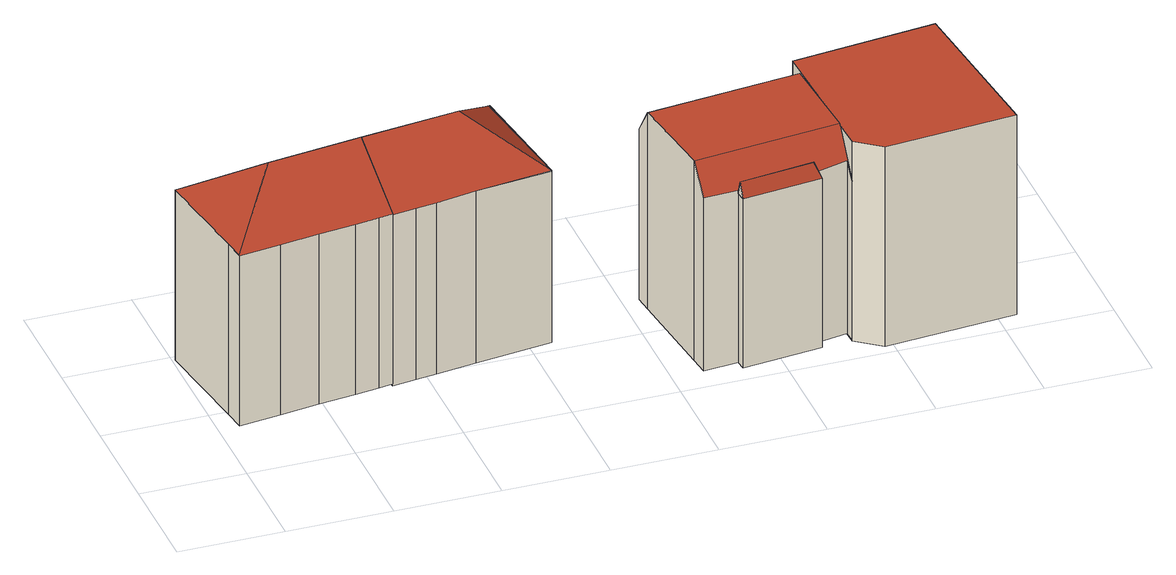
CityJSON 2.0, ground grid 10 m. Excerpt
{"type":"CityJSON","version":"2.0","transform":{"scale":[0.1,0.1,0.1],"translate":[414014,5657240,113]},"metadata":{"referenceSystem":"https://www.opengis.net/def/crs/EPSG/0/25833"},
"CityObjects":{
"building1":{"type":"Building","attributes":{"Dachtyp_tdc":"tdcFreeFormRoof","Gemeindeschluessel":14612000,"Dachneigung":36.92,"QualitaetDacherkennung":61,"Geometrietyp2DReferenz":"3000","measuredHeight":22,"function":"31001_9998","roofType":"5000"},"geometry":[{"type":"Solid","lod":"2","boundaries":[[[[0,1,2,3]],[[1,4,5,2]],[[4,6,7,5]],[[6,8,9,7]],[[8,10,11,9]],[[10,12,13,11]],[[4,14,15,6]],[[16,12,17,15,14,1,0,18,19]],[[17,10,8,6,15]],[[4,1,14]],[[12,10,17]],[[13,20,21,22,3,2,5,7,9,11]],[[12,16,20,13]],[[16,19,21,20]],[[19,18,22,21]],[[18,0,3,22]]]],"semantics":{"surfaces":[{"type":"WallSurface"},{"type":"RoofSurface"},{"type":"GroundSurface"}],"values":[[0,0,0,0,0,0,1,1,1,0,0,2,0,0,0,0]]}}]},
"building2":{"type":"Building","attributes":{"Dachtyp_tdc":"tdcFreeFormRoof","Gemeindeschluessel":14612000,"Dachneigung":37.14,"QualitaetDacherkennung":63,"Geometrietyp2DReferenz":"3000","measuredHeight":22.23,"function":"31001_9998","roofType":"5000"},"geometry":[{"type":"Solid","lod":"2","boundaries":[[[[23,24,25,26]],[[24,27,28,25]],[[27,29,30,28]],[[29,31,32,30]],[[31,33,34,32]],[[33,35,36,34]],[[35,23,26,36]],[[27,37,29]],[[38,37,27]],[[37,38,39]],[[17,39,38,24]],[[31,37,39,17,23,35,33]],[[27,24,38]],[[24,23,17]],[[31,29,37]],[[26,25,28,30,32,34,36]]]],"semantics":{"surfaces":[{"type":"WallSurface"},{"type":"RoofSurface"},{"type":"GroundSurface"}],"values":[[0,0,0,0,0,0,0,1,1,1,1,1,0,0,0,2]]}}]},
"building3":{"type":"Building","attributes":{"Gemeindeschluessel":14612000,"Geometrietyp2DReferenz":"3000","function":"31001_9998","roofType":"9999"},"children":["building3-1","building3-2"]},
"building3-1":{"type":"BuildingPart","attributes":{"Dachtyp_tdc":"tdcFreeFormRoof","Dachneigung":71.21,"QualitaetDacherkennung":13,"Geometrietyp2DReferenz":"3000","measuredHeight":18.9,"roofType":"5000"},"parents":["building3"],"geometry":[{"type":"MultiSurface","lod":"2","boundaries":[[[40,41,42,43]],[[44,45,46,47,48]],[[49,50,47,46]],[[50,40,48,47]],[[40,43,44,48]],[[51,50,49,52]],[[52,43,42,41,51]],[[41,40,50,51]]],"semantics":{"surfaces":[{"type":"WallSurface"},{"type":"GroundSurface"},{"type":"RoofSurface"}],"values":[0,1,0,0,0,2,2,2]}}]},
"building3-2":{"type":"BuildingPart","attributes":{"Dachtyp_tdc":"tdcCutGableRoof","Dachneigung":2.21,"QualitaetDacherkennung":39,"Geometrietyp2DReferenz":"3000","measuredHeight":20.53,"roofType":"9999"},"parents":["building3"],"geometry":[{"type":"MultiSurface","lod":"2","boundaries":[[[53,54,55,44,43]],[[54,56,57,55]],[[56,58,59,57]],[[58,60,61,59]],[[62,63,64,65,60,58]],[[56,54,53,66,67,68,69,70,71]],[[58,56,71,62]],[[61,72,73,74,75,76,77,78,46,45,44,55,57,59]],[[60,65,72,61]],[[65,64,73,72]],[[64,63,74,73]],[[63,62,75,74]],[[62,71,76,75]],[[71,70,77,76]],[[70,69,78,77]],[[69,68,49,46,78]]],"semantics":{"surfaces":[{"type":"WallSurface"},{"type":"RoofSurface"},{"type":"GroundSurface"}],"values":[0,0,0,0,1,1,1,2,0,0,0,0,0,0,0,0]}}]},
"building4":{"type":"Building","attributes":{"Dachtyp_tdc":"tdcPolyFlatRoof","Gemeindeschluessel":14612000,"Dachneigung":0,"QualitaetDacherkennung":36,"Geometrietyp2DReferenz":"3000","measuredHeight":20.44,"function":"31001_9998","roofType":"1000"},"geometry":[{"type":"Solid","lod":"2","boundaries":[[[[79,80,81,82]],[[80,83,84,81]],[[83,85,86,84]],[[85,87,88,86]],[[87,79,82,88]],[[87,85,83,80,79]],[[82,81,84,86,88]]]],"semantics":{"surfaces":[{"type":"WallSurface"},{"type":"RoofSurface"},{"type":"GroundSurface"}],"values":[[0,0,0,0,0,1,2]]}}]}
},
"vertices":[
[58,77,178],[19,72,178],[19,72,3],[58,77,3],[16,93,178],[16,93,3],[2,192,178],[2,192,3],[77,202,178],[77,202,3],[151,212,178],[151,212,3],[167,92,178],[167,92,3],[19,73,178],[69,140,223],[154,90,178],[159,152,223],[96,83,178],[131,87,178],[154,90,3],[131,87,3],[96,83,3],
[167,92,177],[151,212,177],[151,212,1],[167,92,1],[306,232,177],[306,232,1],[321,113,177],[321,113,1],[248,103,178],[248,103,1],[210,98,177],[210,98,1],[190,95,177],[190,95,1],[321,113,178],[305,232,177],[254,164,223],
[462,12,179],[461,17,194],[461,22,180],[461,22,179],[461,22,5],[536,31,5],[537,30,5],[538,21,5],[462,12,5],[537,30,179],[538,21,179],[532,26,194],[536,31,179],
[461,22,182],[428,19,183],[428,19,5],[426,38,210],[426,38,5],[416,131,207],[416,131,5],[414,148,180],[414,148,5],[562,147,207],[562,165,180],[515,160,180],[453,153,180],[461,22,183],[536,31,183],[537,30,181],[566,35,183],[567,24,168],[566,54,210],[453,153,5],[515,160,5],[562,165,5],[562,147,5],[566,54,5],[567,24,5],[566,35,5],
[567,24,209],[562,165,209],[562,165,4],[567,24,4],[699,181,209],[699,181,4],[716,17,209],[716,17,4],[591,6,209],[591,6,4]
]}
